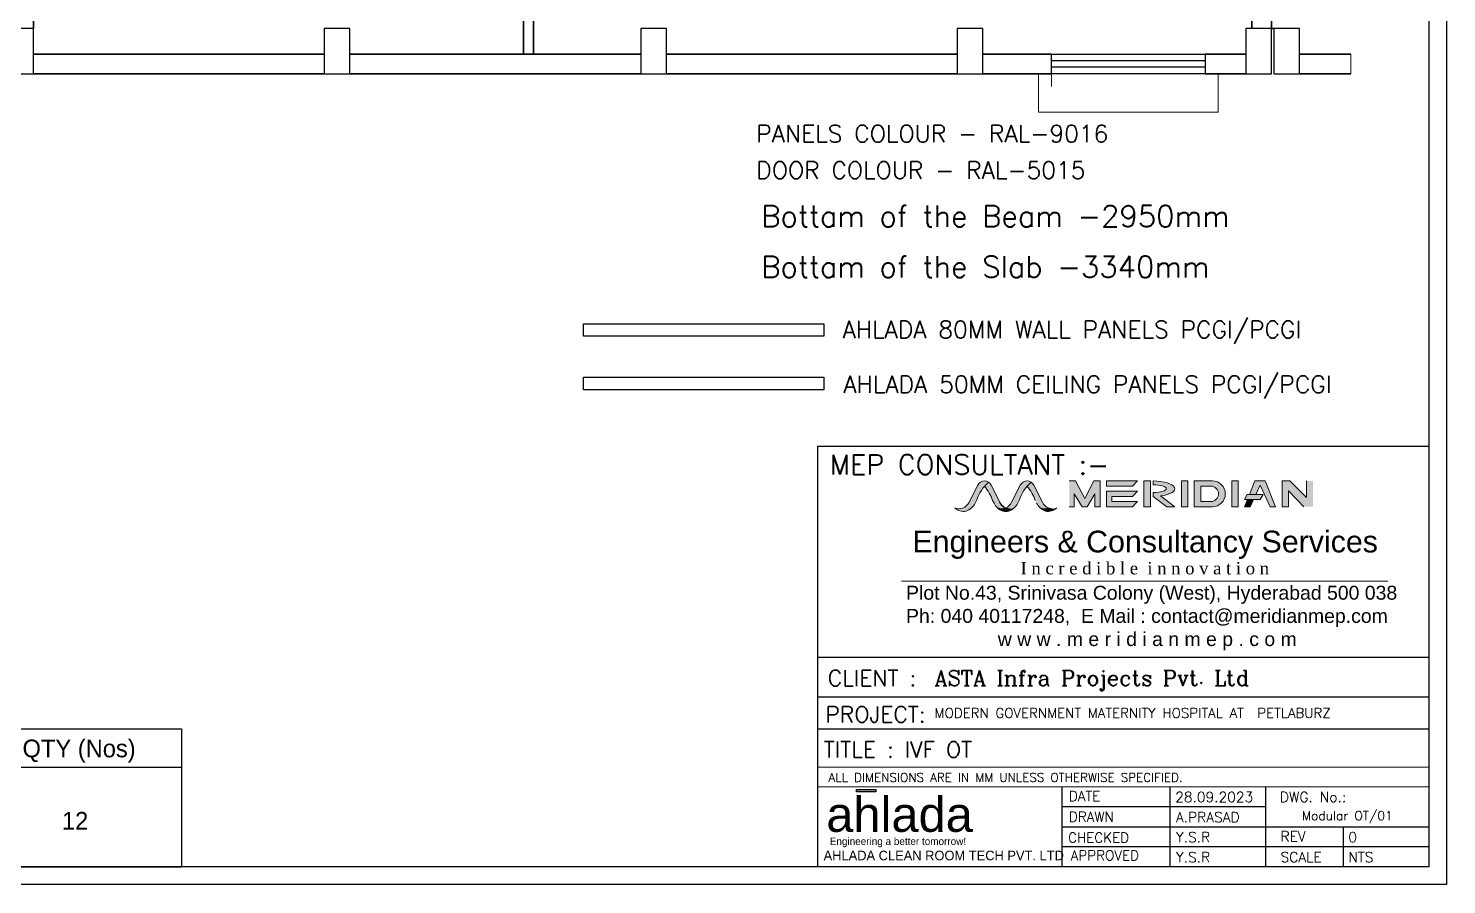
# Model space of a CAD drawing. Header units: millimetres. Extents: x 1319230 to 2124380, y -346496 to -91575.
# Drawn here: x 2107799 to 2124380, y -266856 to -256846 of the extents above; entities that cross this region are included whole.
import ezdxf
from ezdxf.enums import TextEntityAlignment as Align

# ---------------------------------------------------------------- set-up
doc = ezdxf.new("R2010")
doc.units = ezdxf.units.MM
doc.header["$LTSCALE"] = 600
doc.header["$MEASUREMENT"] = 0
doc.linetypes.add('Hidden 2mm', pattern=[3, 2, -0.9999999999999999])
for name, color, linetype, lineweight in [('Ahlada 50mm Ceiling Panels', 191, 'Continuous', 0), ('Ahlada 50mm Wall Panel', 94, 'Continuous', 0), ('AHU-N Ducting', 30, 'Continuous', 0), ('D.F', 251, 'Continuous', 5), ('FURNITURE WALL', 8, 'Continuous', 0), ('HATCH', 8, 'Continuous', 5), ('P-Wall', 8, 'Continuous', 35)]:
    doc.layers.add(name, color=color, linetype=linetype, lineweight=lineweight)
for name, color, linetype in [('col', 5, 'Continuous'), ('PL-HOT WATER PIPE', 10, 'Continuous'), ('RCP Legend', 7, 'Continuous'), ('wall', 1, 'Continuous'), ('Window', 4, 'Continuous')]:
    doc.layers.add(name, color=color, linetype=linetype)
doc.styles.add('ARIAL', font='arial.ttf')
doc.styles.add('FS-ARIAL', font='arial.ttf')
doc.styles.add('IRFAN', font='romans.shx')
doc.styles.add('RAGHAV', font='')
doc.styles.add('ROMANS', font='romans.shx')
doc.styles.get("Standard").update_dxf_attribs({"font": 'stylu.ttf'})
doc.styles.add('sudheer', font='romanc.shx')
doc.styles.get('RAGHAV').set_extended_font_data('Sakkal Majalla')

# ---------------------------------------------------------------- blocks, each defined once
blk = doc.blocks.new('Logo')
h = blk.add_hatch(color=134)
h.dxf.hatch_style = 1
h.paths.add_polyline_path([(7.308639725975809, 6.258069192477706), (4.465298573544715, 6.258069192477706), (4.465298573544715, 5.928748429683765), (7.308639725975809, 5.928748429683765)])
at = {"color": 134}
blk.add_lwpolyline([(4.465298573544715, 6.258069192477706), (7.308639725975809, 6.258069192477706), (7.308639725975809, 5.928748429683765), (4.465298573544715, 5.928748429683765)], close=True, dxfattribs=at)
at = {"color": 134, "style": 'FS-ARIAL'}
blk.add_text('ahlada', height=5.161484117590589, dxfattribs=at).set_placement((0, 0))
at = {"color": 8, "style": 'RAGHAV'}
blk.add_text('Engineering a better tomorrow!', height=1.096885695377953, dxfattribs=at).set_placement((0.5166822813089311, -1.941864183998433))
blk = doc.blocks.new('W1800')
at = {"layer": 'wall', "color": 7}
for p, q in [((-1.030130079016089e-07, -57.50000000000001), (-1.030130079016089e-07, 172.500000101747)), ((1800, 172.500000101747), (1800, -57.49999999999999))]:
    blk.add_line(p, q, dxfattribs=at)
at = {"layer": 'Window'}
for p, q in [((-1.030130079016089e-07, 172.500000101747), (1800, 172.500000101747)), ((-1.030130079016089e-07, 97.50000010174698), (1800, 97.50000010174698)), ((1800, 17.50000000000001), (-1.030130084937279e-07, 17.50000000000001)), ((1800, -57.49999999999999), (-1.030130079016089e-07, -57.49999999999999))]:
    blk.add_line(p, q, dxfattribs=at)
blk = doc.blocks.new('MECS')
at = {"layer": 'AHU-N Ducting', "lineweight": 0}
for color, points in [(160, [(0.5134121462452396, 0.9090535810691411, -0.2553419212210949), (0.5145768996701445, 0.912287291370199, -0.04684726477479713), (0.5216573496010881, 0.9294547023055619, -0.0266540477767965), (0.5336342063745128, 0.9523017867876555, -0.06718534236503344), (0.5556565003610188, 0.9834757225398514, -0.02764109542233903), (0.5738745622465666, 1.003062886091293), (0.5766256133007953, 1.006020680794153, 0.1721363590096927), (0.5505140324168423, 1.011612092831704, 0.2473140975325899), (0.5199152673609156, 0.990002997602848), (0.4721895616269332, 0.8959762340672447, -0.01800133279282137), (0.4702329186293511, 0.8924425501871536, -0.0319182612438929), (0.4661593275680615, 0.8865579408482758, -0.1070633264031905), (0.4578792062891825, 0.878103115775042, -0.06872213656597184), (0.4448145115283366, 0.8700396566532579, -0.1100815216467921), (0.4328884929311516, 0.8662964673627914, -0.04816773781383483), (0.4221518354338086, 0.8652597410154012, -0.2553419212163173), (0.4220358712937212, 0.8652596211915509, -0.1055217205860978), (0.4103804133107057, 0.8664834367568037, -0.05287384099970888), (0.3991274403419439, 0.8701487347559893, 0.0505486080439634), (0.4093426809361326, 0.8618595423592463, 0.1587901785350478), (0.4483361824497781, 0.8512470793146013, 0.02557253404743324), (0.4549705379184891, 0.8519151542827459, 0.05690113489080228), (0.4703863626932994, 0.8580222609840502, 0.0761280745923816), (0.4928284065502248, 0.8754018488679505, 0.05635508372328828), (0.5070302214118503, 0.8948318576810209)]), (150, [(0.5738745622465666, 1.003062886091293), (0.5556565003610187, 0.9834757225398514, -0.08871706839119002), (0.5985678696283647, 0.909053581069051), (0.606061486380822, 0.89483185768066, 0.0908047400681293), (0.6258840872999482, 0.8691652436534564, 0.09462166198594976), (0.6465687088664405, 0.8652597410154012, 0.09762620718751994), (0.6678649370783271, 0.8694578930597028, -0.1798615287096684), (0.6391234390957357, 0.8959762340672447), (0.5913977333575124, 0.9900029976114197, 0.1368225701357631), (0.5768519750966854, 1.005880687949675, 0.004232813224578386)]), (160, [(0.7385117872205167, 0.909053581069051, -0.2553419212210942), (0.7396765406437975, 0.9122872913701989, -0.04684726481615809), (0.7467569905745608, 0.9294547023055619, -0.02665404768153145), (0.7587338473479852, 0.9523017867876555, -0.06718534234561138), (0.7807561413347619, 0.9834757225398514, -0.02764109536567368), (0.7989742032197685, 1.003062886091293), (0.8017252542742679, 1.006020680794153, 0.1721363590409367), (0.7756136733902246, 1.011612092831704, 0.2473140974765855), (0.745014908334659, 0.990002997602848), (0.6972892026003155, 0.8959762340672448, -0.01800133322272931), (0.6953325596030944, 0.8924425501871536, -0.03191826041987842), (0.6912589685412633, 0.8865579408482758, -0.1070633264490754), (0.682978847262655, 0.878103115775042, -0.06872213649296112), (0.6699141525020799, 0.8700396566532579, -0.1100815216296278), (0.6579881339048046, 0.8662964673627914, -0.04816773779806645), (0.6472514764075519, 0.8652597410154012, -0.255341921221943), (0.6471355122674645, 0.8652596211915509, -0.1055217205828272), (0.6354800542840878, 0.8664834367568037, -0.05287384108011227), (0.6242270813156874, 0.8701487347559893, 0.05054860803605642), (0.6344423219093345, 0.8618595423592463, 0.1587901785338139), (0.6734358234232507, 0.8512470793146013, 0.02557253404859524), (0.6800701788916007, 0.8519151542827459, 0.05690113471568396), (0.6954860036670426, 0.8580222609840502, 0.07612807450989625), (0.717928047523968, 0.8754018488679502, 0.05635508364209714), (0.7321298623846912, 0.8948318576810209)]), (150, [(0.7989742032197685, 1.003062886091293), (0.7807561413347619, 0.9834757225398514, -0.08282162458354507), (0.824217065318585, 0.9090771159288699), (0.8311611273545652, 0.89483185768066, 0.09080474013754147), (0.8509837282734207, 0.8691652436534564, 0.09462166197700475), (0.8716683498401837, 0.8652597410154012, 0.09762620721910173), (0.892964578051529, 0.8694578930597028, -0.1798615287170576), (0.8642230800689376, 0.8959762340672447), (0.8164973743309851, 0.9900029976114196, 0.1368225702393618), (0.8019516160670905, 1.005880687950846, 0.004232813225302674)]), (1, [(1.030236444528139, 0.9438043992806316), (1.071119814834754, 0.8756654487700585), (1.098384609470751, 0.8756654487700585), (1.139267979777095, 0.9438043992806316), (1.139267979777095, 0.8756654487700585), (1.166523559981414, 0.8756654487700585), (1.166523559981414, 1.011943349791295), (1.132454084726353, 1.011943349791295), (1.085966086906956, 0.9199812081284943), (1.037050339579422, 1.011943349791295), (1.002980864324091, 1.011943349791295), (1.002980864324091, 0.8756654487700585), (1.030236444528139, 0.8756654487700585)]), (251, [(1.200593035236746, 1.011943349791295), (1.200593035236746, 0.9846877695869755), (1.336870936257982, 0.9846877695869755), (1.364126516462392, 1.011943349791295)]), (251, [(1.398195991717182, 0.8756654487700585), (1.432265466973055, 0.8756654487700585), (1.432265466973055, 1.011943349791295), (1.398195991717182, 1.011943349791295)]), (251, [(1.629868423453673, 1.011943349791295), (1.59579894819807, 1.011943349791295), (1.59579894819807, 0.8756654487700585), (1.629868423453673, 0.8756654487700585)]), (251, [(1.895610330445043, 1.011943349791295), (1.861540855189982, 1.011943349791295), (1.861540855189982, 0.8756654487700585), (1.895610330445043, 0.8756654487700585)]), (251, [(2.011446546313153, 0.99036134481426), (2.063858128663246, 0.8756654487700585), (2.093213286926021, 0.8756654487700585), (2.038702126517292, 1.011943349791295), (1.984190966108743, 1.011943349791295), (1.955601567173546, 0.9404698524534832), (1.988648066588688, 0.9404698524534832)]), (251, [(2.161352237436324, 0.9589543396937112), (2.243118978049192, 0.8756654487700585), (2.290816243406638, 0.8756654487700585), (2.290816243406638, 1.011943349791295), (2.256746768151036, 1.011943349791295), (2.256746768151036, 0.9240548263224531), (2.168166132487245, 1.011943349791295), (2.127282762180992, 1.011943349791295), (2.127282762180992, 0.8756654487700585), (2.161352237436324, 0.8756654487700585)]), (251, [(1.200593035236746, 0.9574321893827462), (1.200593035236746, 0.8756654487700585), (1.336870936257982, 0.8756654487700585), (1.364126516462392, 0.9029210289742877), (1.227848615441156, 0.9029210289742877), (1.227848615441156, 0.930176609178517), (1.336870936257982, 0.930176609178517), (1.364126516462392, 0.9574321893827462)]), (251, [(2.011446546313153, 0.9132142722493442), (2.027431130986065, 0.9404698524534832), (1.94330759580249, 0.9404698524534832), (1.929679805700646, 0.9132142722493442)]), (251, [(1.976193322036766, 0.9132142722493442), (1.944699335091728, 0.9132142722493442), (1.929679805700646, 0.8756654487700585), (1.95903496396306, 0.8756654487699682)]), (160, [(0.6891611652876872, 0.8652597410154012, -0.0976262072296877), (0.6678649370783271, 0.869457893059793, -0.09762620719819055), (0.6465687088664405, 0.8652597410154012, -0.09462166198179565), (0.6258840872999482, 0.8691652436534564, 0.08724935658190835), (0.6523345167657667, 0.8526558393570214, 0.254459848768571), (0.7121855603806347, 0.8701487347559893, -0.1060441435256518)]), (150, [(0.9142608062611598, 0.8652597410154012, -0.09762620721835909), (0.892964578051529, 0.8694578930597028, -0.09762620723901515), (0.8716683498401837, 0.8652597410154012, -0.09462166196312137), (0.85098372827315, 0.8691652436534564, 0.08724935651290076), (0.8774341577386077, 0.8526558393570214, 0.2544598487684749), (0.9372852013538366, 0.8701487347559893, -0.1060441435228862)])]:
    blk.add_hatch(color=color, dxfattribs=at).paths.add_polyline_path(points)
h = blk.add_hatch(color=251, dxfattribs=at)
edge = h.paths.add_edge_path()
edge.add_ellipse((1.445893257074899, 0.9710599794848609), major_axis=(-0.1158362158680351, 0), ratio=0.3529411764705883, start_angle=110.1798157566864, end_angle=270)
edge.add_line((1.445893257074899, 1.011943349791295), (1.445893257074899, 0.9915016646380779))
edge.add_ellipse((1.445893257074899, 0.9710599794848609), major_axis=(-0.07012065025681041, 0), ratio=0.2915216142222994, start_angle=90, end_angle=270, ccw=False)
edge.add_line((1.445893257074899, 0.9506182943317341), (1.445893257074899, 0.930176609178517))
edge.add_line((1.445893257074899, 0.930176609178517), (1.518865497210324, 0.8756654487699682))
edge.add_line((1.518865497210324, 0.8756654487700585), (1.561729472942829, 0.8756654487700585))
edge.add_line((1.561729472943099, 0.8756654487700585), (1.485852994268342, 0.9326862509446157))
h = blk.add_hatch(color=251, dxfattribs=at)
h.paths.add_polyline_path([(1.663937898709004, 0.8756654487700585), (1.759332429423987, 0.8756654487700586, 1.000000000016551), (1.759332429423987, 1.011943349791295), (1.663937898709004, 1.011943349791295)])
h.paths.add_polyline_path([(1.698007373964065, 0.9846877695869755), (1.751107687934599, 0.9846877695869753, -0.9999999999691073), (1.751107687934599, 0.9029210289742877), (1.698007373964065, 0.9029210289742877)], flags=16)
at = {"layer": 'AHU-N Ducting', "color": 160, "lineweight": 0}
for p, q in [((0.4721895616269332, 0.8959762340671544, -0.004746985392664118), (0.5199152673651564, 0.9900029976114196, -0.004746985392664118)), ((0.6972892026003155, 0.8959762340671544, -0.004746985392664118), (0.7450149083391703, 0.9900029976114196, -0.004746985392664118)), ((0.5070302214118503, 0.8948318576810209, -0.004746985392664118), (0.5134121462455102, 0.909053581069051, -0.004746985392664118)), ((0.7321298623846912, 0.8948318576810209, -0.004746985392664118), (0.7385117872186219, 0.909053581069051, -0.004746985392664118))]:
    blk.add_line(p, q, dxfattribs=at)
at = {"layer": 'AHU-N Ducting', "color": 150, "lineweight": 0}
for p, q in [((0.6391234390957357, 0.8959762340671544, -0.004746985392664118), (0.5913977333575124, 0.9900029976114196, -0.004746985392664118)), ((0.8642230800689376, 0.8959762340671544, -0.004746985392664118), (0.8164973743309851, 0.9900029976114196, -0.004746985392664118)), ((0.6060614863808219, 0.8948318576810209, -0.004746985392664118), (0.5985678696283647, 0.909053581069051, -0.004746985392664118))]:
    blk.add_line(p, q, dxfattribs=at)
at = {"layer": 'AHU-N Ducting', "color": 1, "lineweight": 0}
for p, q in [((1.002980864324091, 1.011943349791205, -0.004746985392664118), (1.037050339579422, 1.011943349791205, -0.004746985392664118)), ((1.037050339579422, 1.011943349791205, -0.004746985392664118), (1.085966086906956, 0.919981208128404, -0.004746985392664118)), ((1.132454084726353, 1.011943349791205, -0.004746985392664118), (1.085966086906956, 0.919981208128404, -0.004746985392664118)), ((1.166523559981414, 1.011943349791205, -0.004746985392664118), (1.132454084726353, 1.011943349791205, -0.004746985392664118)), ((1.134267582426063, 1.011943349791205, -0.004746985392664118), (1.161523162629841, 1.011943349791205, -0.004746985392664118)), ((1.166523559981414, 0.8756654487700585, -0.004746985392664118), (1.166523559981414, 1.011943349791205, -0.004746985392664118)), ((1.030236444528139, 0.9438043992806316, -0.004746985392664118), (1.071119814834754, 0.8756654487700585, -0.004746985392664118)), ((1.030236444528139, 0.8756654487700585, -0.004746985392664118), (1.030236444528139, 0.9438043992806316, -0.004746985392664118)), ((1.030236444528139, 0.8756654487700585, -0.004746985392664118), (1.030236444528139, 0.9438043992806316, -0.004746985392664118)), ((1.139267979777095, 0.9438043992806316, -0.004746985392664118), (1.098384609470751, 0.8756654487700585, -0.004746985392664118)), ((1.139267979777095, 0.8756654487700585, -0.004746985392664118), (1.139267979777095, 0.9438043992806316, -0.004746985392664118)), ((1.139267979777095, 0.8756654487700585, -0.004746985392664118), (1.139267979777095, 0.9438043992806316, -0.004746985392664118)), ((1.030236444528139, 0.8756654487700585, -0.004746985392664118), (1.002980864324091, 0.8756654487700585, -0.004746985392664118)), ((1.071119814834754, 0.8756654487700585, -0.004746985392664118), (1.098384609470751, 0.8756654487700585, -0.004746985392664118)), ((1.139267979777095, 0.8756654487700585, -0.004746985392664118), (1.166523559981414, 0.8756654487700585, -0.004746985392664118))]:
    blk.add_line(p, q, dxfattribs=at)
at = {"layer": 'AHU-N Ducting', "color": 251, "lineweight": 0}
for p, q in [((1.200593035236746, 1.011943349791205, -0.004746985392664118), (1.364126516462392, 1.011943349791205, -0.004746985392664118)), ((1.200593035236746, 0.9846877695869755, -0.004746985392664118), (1.200593035236746, 1.011943349791205, -0.004746985392664118)), ((1.200593035236746, 0.9846877695869755, -0.004746985392664118), (1.336870936257982, 0.9846877695869755, -0.004746985392664118)), ((1.336870936257982, 0.9846877695869755, -0.004746985392664118), (1.364126516462392, 1.011943349791205, -0.004746985392664118)), ((1.398195991717182, 1.011943349791205, -0.004746985392664118), (1.432265466973055, 1.011943349791205, -0.004746985392664118)), ((1.398195991717182, 1.011943349791205, -0.004746985392664118), (1.398195991717182, 0.8756654487700585, -0.004746985392664118)), ((1.432265466973055, 1.011943349791205, -0.004746985392664118), (1.432265466973055, 0.8756654487700585, -0.004746985392664118)), ((1.445893257074899, 1.011943349791205, -0.004746985392664118), (1.445893257074899, 0.9915016646380779, -0.004746985392664118)), ((1.59579894819807, 1.011943349791205, -0.004746985392664118), (1.629868423453673, 1.011943349791205, -0.004746985392664118)), ((1.59579894819807, 0.8756654487700585, -0.004746985392664118), (1.59579894819807, 1.011943349791205, -0.004746985392664118)), ((1.629868423453673, 1.011943349791205, -0.004746985392664118), (1.629868423453673, 0.8756654487700585, -0.004746985392664118)), ((1.663937898709004, 1.011943349791205, -0.004746985392664118), (1.759332429423987, 1.011943349791205, -0.004746985392664118)), ((1.663937898709004, 1.011943349791205, -0.004746985392664118), (1.663937898709004, 0.8756654487700585, -0.004746985392664118)), ((1.698007373964065, 0.9846877695869755, -0.004746985392664118), (1.751107687934599, 0.9846877695869755, -0.004746985392664118)), ((1.698007373964065, 0.9846877695869755, -0.004746985392664118), (1.698007373964065, 0.9029210289742877, -0.004746985392664118)), ((1.861540855189982, 1.011943349791205, -0.004746985392664118), (1.895610330445043, 1.011943349791205, -0.004746985392664118)), ((1.861540855189982, 0.8756654487700585, -0.004746985392664118), (1.861540855189982, 1.011943349791205, -0.004746985392664118)), ((1.895610330445043, 1.011943349791205, -0.004746985392664118), (1.895610330445043, 0.8756654487700585, -0.004746985392664118)), ((1.955601567173546, 0.9404698524534832, -0.004746985392664118), (1.984190966108743, 1.011943349791205, -0.004746985392664118)), ((1.984190966108743, 1.011943349791205, -0.004746985392664118), (2.038702126517292, 1.011943349791205, -0.004746985392664118)), ((1.988648066588688, 0.9404698524534832, -0.004746985392664118), (2.011446546313153, 0.9903613448141697, -0.004746985392664118)), ((2.063858128663246, 0.8756654487700585, -0.004746985392664118), (2.011446546313153, 0.9903613448141697, -0.004746985392664118)), ((2.093213286926021, 0.8756654487700585, -0.004746985392664118), (2.038702126517292, 1.011943349791205, -0.004746985392664118)), ((2.127282762180992, 1.011943349791205, -0.004746985392664118), (2.168166132487245, 1.011943349791205, -0.004746985392664118)), ((2.127282762180992, 0.8756654487700585, -0.004746985392664118), (2.127282762180992, 1.011943349791205, -0.004746985392664118)), ((2.168166132487245, 1.011943349791205, -0.004746985392664118), (2.256746768151036, 0.9240548263223628, -0.004746985392664118)), ((2.256746768151036, 0.9240548263223628, -0.004746985392664118), (2.256746768151036, 1.011943349791205, -0.004746985392664118)), ((1.200593035236746, 0.9574321893827462, -0.004746985392664118), (1.364126516462392, 0.9574321893827462, -0.004746985392664118)), ((1.200593035236746, 0.8756654487700585, -0.004746985392664118), (1.200593035236746, 0.9574321893827462, -0.004746985392664118)), ((1.227848615441156, 0.930176609178517, -0.004746985392664118), (1.336870936257982, 0.930176609178517, -0.004746985392664118)), ((1.227848615441156, 0.9029210289742877, -0.004746985392664118), (1.227848615441156, 0.930176609178517, -0.004746985392664118)), ((1.227848615441156, 0.9029210289742877, -0.004746985392664118), (1.364126516462392, 0.9029210289742877, -0.004746985392664118)), ((1.336870936257982, 0.930176609178517, -0.004746985392664118), (1.364126516462392, 0.9574321893827462, -0.004746985392664118)), ((1.336870936257982, 0.8756654487700585, -0.004746985392664118), (1.364126516462392, 0.9029210289742877, -0.004746985392664118)), ((1.445893257074899, 0.930176609178517, -0.004746985392664118), (1.445893257074899, 0.9506182943317341, -0.004746985392664118)), ((1.445893257074899, 0.930176609178517, -0.004746985392664118), (1.518865497210324, 0.8756654487700585, -0.004746985392664118)), ((1.485852994268342, 0.9326862509445254, -0.004746985392664118), (1.561729472943099, 0.8756654487700585, -0.004746985392664118)), ((1.698007373964065, 0.9029210289742877, -0.004746985392664118), (1.751107687934599, 0.9029210289742877, -0.004746985392664118)), ((1.929679805700646, 0.913214272249254, -0.004746985392664118), (1.94330759580249, 0.9404698524534832, -0.004746985392664118)), ((2.011446546313153, 0.913214272249254, -0.004746985392664118), (1.929679805700646, 0.913214272249254, -0.004746985392664118)), ((1.929679805700646, 0.8756654487700585, -0.004746985392664118), (1.944699335091728, 0.913214272249254, -0.004746985392664118)), ((2.027431130986065, 0.9404698524534832, -0.004746985392664118), (1.94330759580249, 0.9404698524534832, -0.004746985392664118)), ((1.95903496396306, 0.8756654487700585, -0.004746985392664118), (1.976193322036766, 0.913214272249254, -0.004746985392664118)), ((2.027431130986065, 0.9404698524534832, -0.004746985392664118), (2.011446546313153, 0.913214272249254, -0.004746985392664118)), ((2.243118978049192, 0.8756654487700585, -0.004746985392664118), (2.161352237436324, 0.9589543396937112, -0.004746985392664118)), ((2.161352237436324, 0.8756654487700585, -0.004746985392664118), (2.161352237436324, 0.9589543396937112, -0.004746985392664118)), ((1.200593035236746, 0.8756654487700585, -0.004746985392664118), (1.336870936257982, 0.8756654487700585, -0.004746985392664118)), ((1.398195991717182, 0.8756654487700585, -0.004746985392664118), (1.432265466973055, 0.8756654487700585, -0.004746985392664118)), ((1.518865497210324, 0.8756654487700585, -0.004746985392664118), (1.561729472943099, 0.8756654487700585, -0.004746985392664118)), ((1.59579894819807, 0.8756654487700585, -0.004746985392664118), (1.629868423453673, 0.8756654487700585, -0.004746985392664118)), ((1.663937898709004, 0.8756654487700585, -0.004746985392664118), (1.759332429423987, 0.8756654487700585, -0.004746985392664118)), ((1.861540855189982, 0.8756654487700585, -0.004746985392664118), (1.895610330445043, 0.8756654487700585, -0.004746985392664118)), ((1.95903496396306, 0.8756654487700585, -0.004746985392664118), (1.929679805700646, 0.8756654487700585, -0.004746985392664118)), ((2.063858128663246, 0.8756654487700585, -0.004746985392664118), (2.093213286926021, 0.8756654487700585, -0.004746985392664118)), ((2.127282762180992, 0.8756654487700585, -0.004746985392664118), (2.161352237436324, 0.8756654487700585, -0.004746985392664118))]:
    blk.add_line(p, q, dxfattribs=at)
at = {"layer": 'AHU-N Ducting', "color": 251, "lineweight": 0, "ltscale": 0.85}
blk.add_line((0.1165964656020151, 0.4833313661174543, -0.006142948281450891), (2.68551955399356, 0.4833313661174543, -0.006142948281450891), dxfattribs=at)
at = {"layer": 'AHU-N Ducting', "color": 160, "lineweight": 0}
for centre, radius, start, end in [((0.7417863587136924, 0.8286218616061071, -0.004746985392664118), 0.2421240227987888, 132.9373247437187, 160.5981108453346), ((0.5556565003610187, 0.9718616141967287, -0.004746985392664118), 0.04008173559447583, 90, 153.0887549731676), ((0.5556565003610187, 0.9718616141967287, -0.004746985392664118), 0.04008173559447583, 26.91124502665905, 90), ((0.9668859996868943, 0.8286218616061071, -0.004746985392664118), 0.2421240227987888, 132.9373247436885, 160.5981108453417), ((0.7807561413347619, 0.9718616141967287, -0.004746985392664118), 0.04008173559447583, 90, 153.0887549740909), ((0.7807561413347619, 0.9718616141967287, -0.004746985392664118), 0.04008173559447583, 26.9112450267741, 90), ((0.4451264544360147, 0.9163969157858594, -0.004746985392664118), 0.06522885516514892, 225.1547600332335, 282.2607170516237), ((0.4220358712937212, 0.9213740510237451, -0.004746985392664118), 0.05611442983226616, 245.9053689520779, 270.1184055559717), ((0.4221518354329064, 0.9213741708475954, -0.004746985392664118), 0.05611442983226616, 270, 333.0887549734891), ((0.4248646360879693, 0.9399832544318715, -0.004746985392664118), 0.0937541041238935, 291.3377566141106, 331.210451532663), ((0.6860544255190815, 0.9361233508373039, -0.004746985392664118), 0.09002142922125515, 207.3022954123794, 248.0018617736689), ((0.670226095409397, 0.9163969157858594, -0.004746985392664118), 0.06522885516514892, 225.1547600329532, 282.2607170509705), ((0.6471355122674645, 0.9213740510237451, -0.004746985392664118), 0.05611442983226616, 245.9053689516664, 270.1184055552347), ((0.6472514764061083, 0.9213741708475954, -0.004746985392664118), 0.05611442983226616, 270, 333.0887549734892), ((0.6661865462871954, 0.9163969157858594, -0.004746985392664118), 0.06522885516514892, 257.8079966377897, 314.8452399662061), ((0.6890452011507577, 0.9213740510237451, -0.004746985392664118), 0.05611442983226616, 245.9053689520779, 270.1184055559717), ((0.6499642770614419, 0.9399832544318715, -0.004746985392664118), 0.0937541041238935, 291.3377566141106, 331.2104515326365)]:
    blk.add_arc(centre, radius, start, end, dxfattribs=at)
at = {"layer": 'AHU-N Ducting', "color": 150, "lineweight": 0}
for centre, radius, start, end in [((0.3690451605166651, 0.8262944286522125, -0.004746985392664118), 0.2439871949649071, 19.82781570482793, 40.10717689340409), ((0.5794150909876963, 0.815966263139685, -0.004746985392664118), 0.2619115070846747, 20.82439840783155, 39.75939779118104), ((0.6464527447271652, 0.9213740510237451, -0.004746985392664118), 0.05611442983226616, 248.4970917656522, 270.1184055559715), ((0.6891611652900331, 0.9252262753390927, -0.004746985392664118), 0.0599665343237634, 206.9112450265108, 270), ((0.6891611652900331, 0.9213741708475954, -0.004746985392664118), 0.05611442983226616, 206.9112450267169, 270), ((0.6891611652900331, 0.9213741708475954, -0.004746985392664118), 0.05611442983226616, 206.9112450267169, 270), ((0.6465687088664405, 0.9213741708475954, -0.004746985392664118), 0.05611442983226616, 270, 292.3036001438938), ((0.9111540664921931, 0.9361233508373039, -0.004746985392664118), 0.09002142922125515, 207.3022954123795, 248.0018617736689), ((0.8715523857009084, 0.9213740510237451, -0.004746985392664118), 0.05611442983226616, 248.4970917649847, 270.1184055553267), ((0.9142608062634155, 0.9213741708475954, -0.004746985392664118), 0.05611442983226616, 206.9112450265108, 270), ((0.8716683498392815, 0.9213741708475954, -0.004746985392664118), 0.05611442983226616, 270, 292.3036001446803), ((0.8912861872601268, 0.9163969157858594, -0.004746985392664118), 0.06522885516514892, 257.7392829491069, 314.8452399670468), ((0.9141448421242304, 0.9213740510237451, -0.004746985392664118), 0.05611442983226616, 245.9053689520778, 270.1184055558794)]:
    blk.add_arc(centre, radius, start, end, dxfattribs=at)
at = {"layer": 'AHU-N Ducting', "color": 251, "lineweight": 0}
for centre, radius in [((1.751107687934599, 0.9438043992806316, -0.004746985392664118), 0.04088337030636534), ((1.759332429423987, 0.9438043992806316, -0.004746985392664118), 0.0681389505106089)]:
    blk.add_arc(centre, radius, 270, 90, dxfattribs=at)
for major_axis, ratio, start_param in [((-0.1158362158680351, 0), 0.3529411764705883, 1.923000554194905), ((-0.07012065025681041, 0), 0.2915216142222994, 1.570796326794897)]:
    blk.add_ellipse((1.445893257074899, 0.9710599794848609, -0.004746985392664118), major_axis=major_axis, ratio=ratio, start_param=start_param, end_param=4.71238898038469, dxfattribs=at)
at = {"layer": 'AHU-N Ducting', "color": 251, "lineweight": 0, "attachment_point": 1, "style": 'ARIAL'}
for s, insert, char_height, width in [('{\\C1;Engineers & Consultancy Services \\P}', (0.1749155116136762, 0.7493232539108021, -0.01458950216844587), 0.11475, 24.25437425909253), ('{\\C252;Plot No.43, Srinivasa Colony (West), Hyderabad 500 038\\PPh: 040 40117248,  E Mail : contact@meridianmep.com\\P                 w w w . m e r i d i a n m e p . c o m }', (0.14136276644183, 0.4583226879356062, -0.006142948281450891), 0.07344, 2.63264250269352)]:
    blk.add_mtext(s, dxfattribs=dict(at, insert=insert, char_height=char_height, width=width))
at = {"layer": 'AHU-N Ducting', "color": 251, "lineweight": 0, "ltscale": 0.85, "insert": (1.402428089641869, 0.5507002547054753, -0.005528653453305802), "char_height": 0.0651762882177883, "attachment_point": 5, "line_spacing_factor": 0.6, "style": 'ARIAL'}
blk.add_mtext('{\\FBatang|c0;\\C5;I n c r e d i b l e  i n n o v a t i o n\\P}', dxfattribs=at)

msp = doc.modelspace()

# ---------------------------------------------------------------- linework, layer by layer
for p, q in [((2117030.782949889, -266647.0683689644), (2117030.782949889, -261730.2902014626)), ((2124171.827251657, -264665.4645943894), (2117030.782949889, -264665.4645943894)), ((2124171.827251657, -265039.753992517), (2117030.782949889, -265039.753992517)), ((2119886.915683997, -266647.0683689644), (2119886.915683997, -265710.6323660124)), ((2121149.633789224, -266647.0683689644), (2121149.633789224, -265710.6323660124)), ((2122264.044294819, -265710.6323660124), (2122264.044294819, -266647.0683689644)), ((2122264.044294819, -265944.7932888027), (2119886.915683997, -265944.7932888027)), ((2119886.915683997, -266178.9542115935), (2124171.827251657, -266178.9542115935)), ((2123173.004107798, -266647.0683689644), (2123173.004107792, -266178.9542115935)), ((2124171.827251657, -266413.0112902805), (2119886.915683997, -266413.0112902805))]:
    msp.add_line(p, q)
at = {"ltscale": 2}
msp.add_line((2117030.782949889, -261730.2902014626), (2124171.827251657, -261730.2902014791), dxfattribs=at)
at = {"linetype": 'ByBlock'}
msp.add_line((2117030.782949889, -264197.6534749416), (2124171.827251657, -264197.0683689644), dxfattribs=at)
at = {"lineweight": 9, "extrusion": (0, 0, -1)}
for p, q in [((2124171.827251657, -265482.7695778279), (2117030.782949889, -265482.7695778279)), ((2124171.827251657, -265710.6323660124), (2117030.782949889, -265710.6323660124))]:
    msp.add_line(p, q, dxfattribs=at)
at = {"color": 7}
msp.add_line((2124171.827251657, -266647.0683689644), (2117030.782949889, -266647.0683689644), dxfattribs=at)
for points in [[(2124380.476430214, -238045.4389725299), (2124380.476430214, -266855.7175475203), (2083807.391764958, -266855.7175475203), (2083807.391764958, -238045.4389725299)], [(2124171.827251657, -238254.0881510851), (2124171.827251657, -266647.0683689644), (2084016.040943513, -266647.0683689644), (2084016.040943513, -238254.0881510851)]]:
    msp.add_lwpolyline(points, close=True)
at = {"layer": 'Ahlada 50mm Ceiling Panels', "linetype": 'ByBlock', "lineweight": -2}
msp.add_lwpolyline([(2114289.131052423, -260924.4186436847), (2117099.178437002, -260924.4186436847), (2117099.178437002, -261070.1743719395), (2114289.131052423, -261070.1743719395)], close=True, dxfattribs=at)
at = {"layer": 'Ahlada 50mm Wall Panel', "linetype": 'ByBlock', "lineweight": -2}
for points in [[(2114289.131052423, -260298.0186436847), (2117099.178437002, -260298.0186436847), (2117099.178437002, -260443.7743719395), (2114289.131052423, -260443.7743719395)], [(2114289.131052422, -260298.0186436847), (2117099.178437002, -260298.0186436847), (2117099.178437002, -260443.7743719395), (2114289.131052422, -260443.7743719395)]]:
    msp.add_lwpolyline(points, close=True, dxfattribs=at)
at = {"layer": 'col'}
for points in [[(2107559.091022463, -257375.7513086142), (2107859.091022463, -257375.7513086142), (2107859.091022463, -256845.7513086142), (2107559.091022463, -256845.7513086142)], [(2107559.091022463, -257375.7513086142), (2107859.091022463, -257375.7513086142), (2107859.091022463, -256845.7513086142), (2107559.091022463, -256845.7513086142)], [(2111259.091022486, -257375.7513086142), (2111559.091022486, -257375.7513086142), (2111559.091022486, -256845.7513086142), (2111259.091022486, -256845.7513086142)], [(2111259.091022486, -257375.7513086142), (2111559.091022486, -257375.7513086142), (2111559.091022486, -256845.7513086142), (2111259.091022486, -256845.7513086142)], [(2114959.091022516, -257375.7513085383), (2115259.091022516, -257375.7513085383), (2115259.091022516, -256845.7513085383), (2114959.091022516, -256845.7513085383)], [(2114959.091022516, -257375.7513085383), (2115259.091022516, -257375.7513085383), (2115259.091022516, -256845.7513085383), (2114959.091022516, -256845.7513085383)], [(2118659.091022515, -257375.7513086137), (2118959.091022515, -257375.7513086137), (2118959.091022515, -256845.7513086137), (2118659.091022515, -256845.7513086137)], [(2118659.091022515, -257375.7513086137), (2118959.091022515, -257375.7513086137), (2118959.091022515, -256845.7513086137), (2118659.091022515, -256845.7513086137)], [(2122034.091022528, -257375.7513086132), (2122334.091022528, -257375.7513086132), (2122334.091022528, -256845.7513086132), (2122034.091022528, -256845.7513086132)], [(2122034.091022528, -257375.7513086132), (2122334.091022528, -257375.7513086132), (2122334.091022528, -256845.7513086132), (2122034.091022528, -256845.7513086132)], [(2122359.091022528, -257375.7513086132), (2122659.091022528, -257375.7513086132), (2122659.091022528, -256845.7513086132), (2122359.091022528, -256845.7513086132)], [(2122359.091022528, -257375.7513086132), (2122659.091022528, -257375.7513086132), (2122659.091022528, -256845.7513086132), (2122359.091022528, -256845.7513086132)]]:
    msp.add_lwpolyline(points, close=True, dxfattribs=at)
at = {"layer": 'D.F'}
for p, q in [((2121559.091022507, -257145.7513089741), (2121559.091022507, -257375.7513089741)), ((2123259.091022528, -257375.751308576), (2123259.091022528, -257145.751308576)), ((2119759.091022507, -257295.7513091036), (2119759.091022507, -257525.7513091036))]:
    msp.add_line(p, q, dxfattribs=at)
msp.add_lwpolyline([(2121709.091022507, -257375.7513089741), (2121709.091022507, -257825.7513089741), (2119609.091022455, -257825.7513089741), (2119609.091022455, -257375.7513089741)], dxfattribs=at)
at = {"layer": 'HATCH', "color": 7}
msp.add_line((2124171.827251657, -264197.0683689644), (2124171.827251657, -266647.0683689644), dxfattribs=at)
at = {"layer": 'P-Wall', "color": 8}
for p, q in [((2113704.091021751, -250695.7513086142), (2113704.091021751, -257145.7513089231)), ((2107859.091022463, -250995.7513086142), (2107859.091022463, -256845.7513086142)), ((2113589.091021751, -254191.0698203533), (2113589.091021751, -257145.7513089231)), ((2107859.091022487, -257145.7513089741), (2111259.091022483, -257145.7513089741)), ((2114959.091022476, -257145.7513089741), (2111559.091022481, -257145.7513089741)), ((2115259.091022487, -257145.7513089741), (2118659.091022483, -257145.7513089741)), ((2107859.091022487, -257375.7513089741), (2111259.091022483, -257375.7513089741)), ((2114959.091022476, -257375.7513089741), (2111559.091022481, -257375.7513089741)), ((2115259.091022487, -257375.7513089741), (2118659.091022483, -257375.7513089741))]:
    msp.add_line(p, q, dxfattribs=at)
at = {"layer": 'P-Wall', "color": 8, "linetype": 'Continuous'}
for p, q in [((2122334.091022528, -256845.7513086132), (2122334.091022528, -253970.7513087173)), ((2122104.091022528, -256845.7513086132), (2122104.091022528, -254085.7513087172)), ((2119759.091022507, -257145.7513089741), (2118959.091022481, -257145.7513089741)), ((2122034.091022528, -257145.7513089741), (2121559.091022507, -257145.7513089741)), ((2123259.091022528, -257145.751308576), (2122659.091022528, -257145.751308576)), ((2119759.091022507, -257375.7513089741), (2118959.091022481, -257375.7513089741)), ((2122034.091022528, -257375.7513089741), (2121559.091022507, -257375.7513089741)), ((2123259.091022528, -257375.751308576), (2122659.091022528, -257375.751308576))]:
    msp.add_line(p, q, dxfattribs=at)
at = {"layer": 'P-Wall'}
msp.add_line((2122334.091022528, -256845.7513086132), (2122359.091022514, -256845.7513086132), dxfattribs=at)
at = {"layer": 'RCP Legend', "lineweight": -3, "ltscale": 250}
msp.add_line((2097272.929848669, -265033.3845190862), (2109590.413657576, -265033.3845190867), dxfattribs=at)
at = {"layer": 'RCP Legend', "lineweight": -3}
for p, q in [((2109590.413657576, -265033.3845190867), (2109590.413657576, -266647.0683689643)), ((2097272.929848669, -265480.954324802), (2109590.413657575, -265480.9543248034)), ((2097272.929848669, -266647.0683689639), (2109590.413657575, -266647.0683689644))]:
    msp.add_line(p, q, dxfattribs=at)

# ---------------------------------------------------------------- block references
at = {"xscale": 79.13461496191462, "yscale": 79.13461496191462, "zscale": 79.13461496191462}
msp.add_blockref('Logo', (2117128.04228045, -266238.6631573634), dxfattribs=at)
at = {"layer": 'D.F'}
msp.add_blockref('W1800', (2119759.091022507, -257318.2513090249), dxfattribs=at)
at = {"layer": 'FURNITURE WALL', "linetype": 'Hidden 2mm', "xscale": 2213.406981698528, "yscale": 2213.406981698528, "zscale": 2213.406981698528}
msp.add_blockref('MECS', (2117747.43851814, -264376.485174439, 13.59684461437575), dxfattribs=at)

# ---------------------------------------------------------------- texts
at = {"lineweight": 9, "extrusion": (0, 0, -1), "style": 'IRFAN', "text_generation_flag": 2}
for s, height, p in [('PANELS COLOUR - RAL-9016', 200.883008405171, (-2116310.142859327, -258177.9762352241)), ('DOOR COLOUR - RAL-5015', 200.883008405171, (-2116310.142859327, -258604.0224959301)), ('AHLADA 80MM WALL PANELS PCGI/PCGI', 200.883008405171, (-2117318.597090326, -260466.2932030101)), ('AHLADA 50MM CEILING PANELS PCGI/PCGI', 200.883008405171, (-2117328.415367237, -261107.5520614005)), ('TITLE : IVF OT', 187.1842309106422, (-2117099.188558917, -265371.2390535827)), ('ALL DIMENSIONS ARE IN MM UNLESS OTHERWISE SPECIFIED.', 102.5554629140052, (-2117154.430170007, -265653.9522607296))]:
    msp.add_text(s, height=height, dxfattribs=at).set_placement(p)
at = {"lineweight": 9}
for s, height, style, p in [('MEP CONSULTANT :-', 232.5973624434409, 'IRFAN', (2117166.615544128, -262062.3074292335, 17.92374699731194)), ('CLIENT :', 187.1842309106422, 'IRFAN', (2117146.047903962, -264534.7661401237)), ('ASTA Infra Projects Pvt. Ltd', 177.82501936511, 'sudheer', (2118393.943308966, -264529.9245241184)), ('PROJECT:', 187.1842309106422, 'IRFAN', (2117118.631045901, -264958.6498419275)), ('MODERN GOVERNMENT MATERNITY HOSPITAL AT  PETLABURZ', 114.4695214657086, 'sudheer', (2118393.943308966, -264905.8306170551))]:
    msp.add_text(s, height=height, dxfattribs=dict(at, style=style)).set_placement(p)
at = {"color": 64, "style": 'sudheer'}
for s, p in [('DATE', (2120147.66834964, -265821.0323890985)), ('DRAWN ', (2120267.160845929, -266061.8479318341)), ('CHECKED', (2120311.340895399, -266305.6836422839)), ('APPROVED', (2120384.375969215, -266514.3752081469))]:
    msp.add_text(s, height=115.5743366074432, dxfattribs=at).set_placement(p, align=Align.MIDDLE_CENTER)
at = {"color": 6, "style": 'sudheer'}
for s, p in [('28.09.2023', (2121207.148731871, -265891.0082901061)), ('A.PRASAD', (2121215.343626519, -266125.7638818042)), ('Y.S.R', (2121215.343626519, -266359.9248045938)), ('0', (2123230.863232268, -266359.9248045959)), ('Y.S.R', (2121215.343626519, -266593.9818832808)), ('NTS', (2123230.863232268, -266593.9818832808))]:
    msp.add_text(s, height=118.2728611161685, dxfattribs=at).set_placement(p)
at = {"color": 64, "style": 'sudheer'}
for s, p in [('DWG. No.:', (2122430.73053942, -265891.0196090729)), ('REV', (2122438.499662638, -266349.617561164)), ('SCALE', (2122438.499662638, -266592.5602299701))]:
    msp.add_text(s, height=118.2728611161685, dxfattribs=at).set_placement(p)
at = {"color": 6, "style": 'sudheer'}
msp.add_text('Modular OT/01', height=104.525460382668, dxfattribs=at).set_placement((2123219.21416878, -266101.4836295272), align=Align.CENTER)
at = {"color": 134, "style": 'RAGHAV'}
msp.add_text('AHLADA CLEAN ROOM TECH PVT. LTD', height=112.5114211428718, dxfattribs=at).set_placement((2117096.548207451, -266571.4519105925))
at = {"layer": 'PL-HOT WATER PIPE', "color": 11, "true_color": 0xff785c, "char_height": 249.9999999955863, "width": 6365.010253899265, "attachment_point": 1, "style": 'ROMANS'}
for s, insert in [('Bottam of the Beam -2950mm{\\Fromans.shx|c1;\\C11; }', (2116367.193599979, -258915.7085685294)), ('Bottam of the Slab -3340mm{\\Fromans.shx|c1;\\C11; }', (2116367.193599979, -259507.0096478022))]:
    msp.add_mtext(s, dxfattribs=dict(at, insert=insert))
at = {"layer": 'RCP Legend', "lineweight": -3}
for s, p in [('QTY (Nos)', (2107730.781594716, -265367.072651392)), ('12', (2108191.368974328, -266212.9569940136))]:
    msp.add_text(s, height=207, dxfattribs=at).set_placement(p)

doc.saveas('drawing.dxf')
